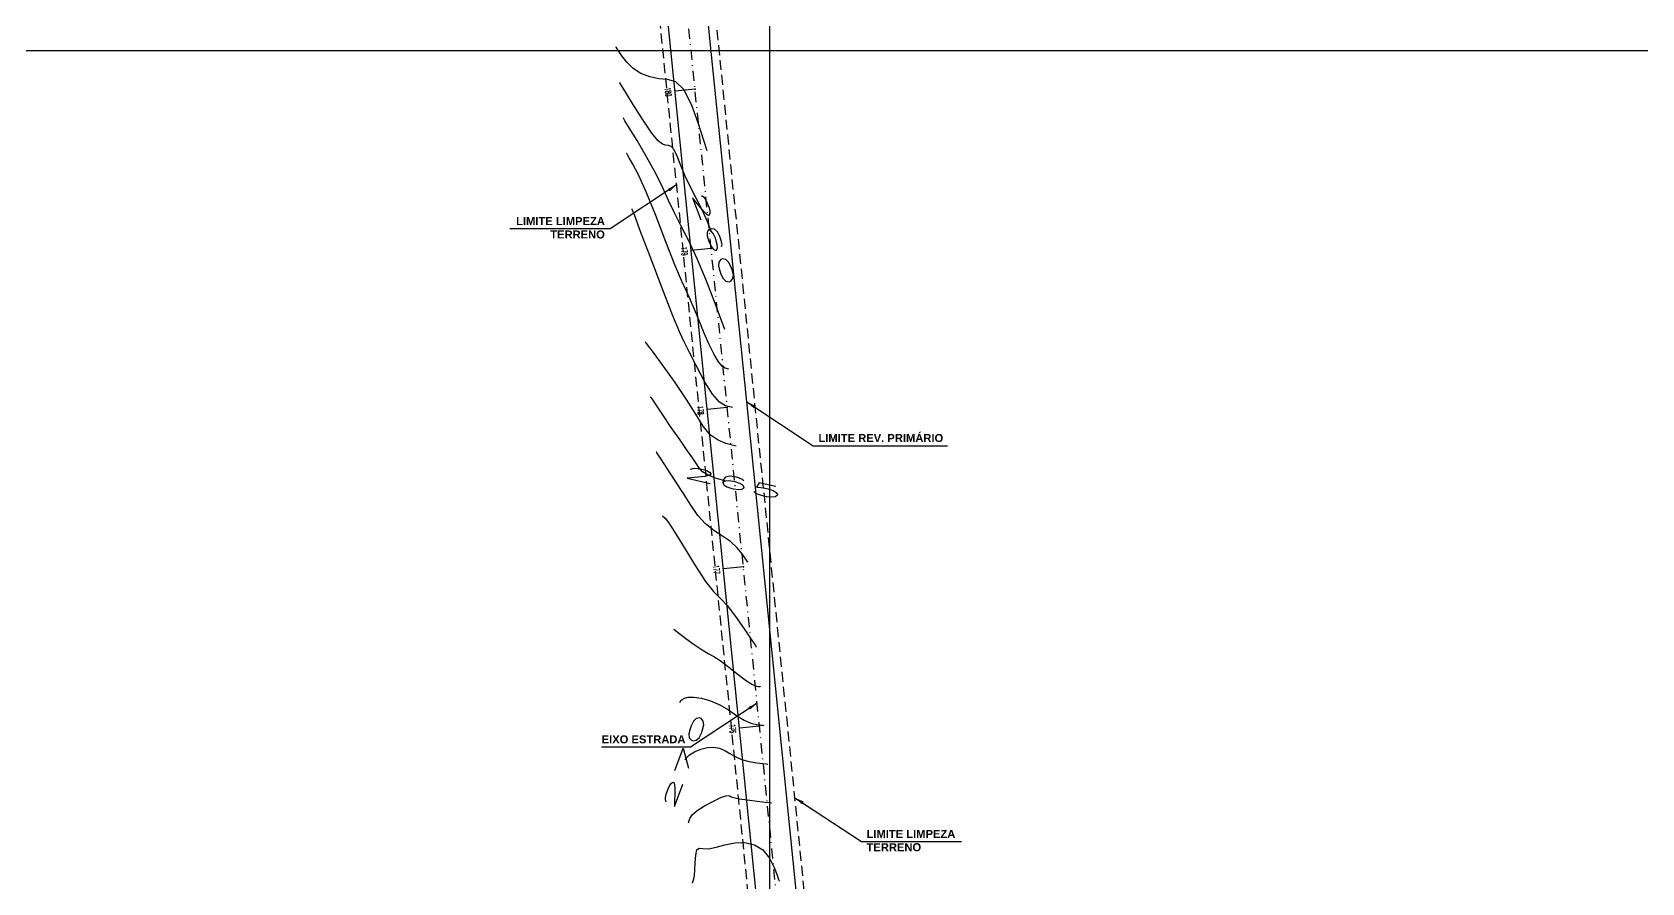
# Model space of a CAD drawing. Header units: millimetres. Extents: x 276147 to 291056, y 9594849 to 9609891.
# Drawn here: x 280826.9 to 281028.1, y 9597064.3 to 9597170.7 of the extents above; entities that cross this region are included whole.
import ezdxf
from ezdxf.enums import TextEntityAlignment as Align

# ---------------------------------------------------------------- set-up
doc = ezdxf.new("R2010")
doc.units = ezdxf.units.MM
doc.header["$LTSCALE"] = 10
for name, pattern in [('CONTINUO', [0]), ('DASHDOTX2', [50.8, 25.4, -12.7, 0, -12.7]), ('HIDDEN', [0.375, 0.25, -0.125])]:
    doc.linetypes.add(name, pattern=pattern)
for name, color, linetype in [('Curvas mestras', 30, 'Continuous'), ('Curvas simples', 9, 'Continuous'), ('Curvas texto', 2, 'Continuous'), ('TG', 7, 'CONTINUO'), ('Top_malha_coord', 8, 'Continuous')]:
    doc.layers.add(name, color=color, linetype=linetype)
doc.styles.add('r80', font='romans.shx')
doc.styles.add('ROMAND', font='romand', dxfattribs={"height": 0.2})
doc.styles.add('SIMPLEX', font='simplex', dxfattribs={"height": 0.2})
doc.styles.add('T7', font='arial.ttf')
doc.dimstyles.new('cadnorma_dim1', dxfattribs={"dimscale": 0, "dimtxt": 2, "dimasz": 1.199999999999999, "dimexe": 1, "dimexo": 2.5, "dimgap": 0.6, "dimtad": 1, "dimzin": 4, "dimdsep": 46, "dimtxsty": 'r80', "dimblk": 'ARCHTICK', "dimblk1": 'ARCHTICK', "dimblk2": 'ARCHTICK', "dimcen": -1, "dimdle": 1, "dimclrd": 1, "dimclre": 1, "dimclrt": 2, "dimaunit": 1, "dimazin": 0, "dimtfac": 1, "dimtix": 1, "dimtmove": 2, "dimatfit": 0, "dimfxl": 1, "dimarcsym": 0})

# ---------------------------------------------------------------- blocks, each defined once
blk = doc.blocks.new('_ArchTick')
at = {"color": 0, "linetype": 'ByBlock', "const_width": 0.15}
blk.add_lwpolyline([(-0.5, -0.5), (0.5, 0.5)], dxfattribs=at)

msp = doc.modelspace()

# ---------------------------------------------------------------- linework, layer by layer
at = {"color": 8, "linetype": 'HIDDEN', "ltscale": 0.5, "elevation": 160.1796621240507, "flags": 128}
for points in [[(281705.3257447103, 9596186.097807938), (281671.0420966857, 9596148.442213606), (281618.3708522619, 9596117.96751722), (281612.1522653525, 9596096.604426004), (281614.0101236665, 9596087.174232556), (281610.8053393826, 9596082.23393807), (281604.9222878393, 9596084.156284798), (281599.9496397175, 9596090.860116001), (281593.3803922225, 9596109.605399935), (281582.0417510347, 9596127.327627068), (281572.6046193693, 9596134.304534238), (281559.9765863478, 9596134.674678959), (281544.3286989689, 9596118.564739116), (281540.658778394, 9596097.818736246), (281537.5093358072, 9596080.228775298), (281520.4284557049, 9596075.011032958), (281502.0332003358, 9596069.391784875), (281494.509547525, 9596070.404022079), (281490.7256996009, 9596076.43605404), (281493.2584685785, 9596098.132715838), (281480.0995632795, 9596101.385524807), (281449.2964902226, 9596100.548274204), (281430.0223790895, 9596096.12669182), (281411.9683109509, 9596097.93913607), (281407.5724122446, 9596102.453821631), (281411.4039140878, 9596110.665556196), (281403.1008950184, 9596132.470582576), (281380.8081796909, 9596137.376344452), (281359.9408718039, 9596130.859888002), (281347.0544783977, 9596114.790196389), (281314.7314768742, 9596091.261051774), (281302.0196165714, 9596075.766356803), (281286.4640279276, 9596063.849675173), (281278.3709921193, 9596057.649837077), (281271.9708323478, 9596051.505744739), (281253.7808607005, 9596050.73446907), (281235.6029599643, 9596054.86117104), (281221.8458024181, 9596066.889702521), (281218.7834329222, 9596074.38328282), (281220.4968017068, 9596082.605134564), (281229.7359844254, 9596099.331536198), (281236.8484486804, 9596107.608992774), (281236.979980318, 9596119.127903767), (281235.6370826386, 9596129.28381643), (281234.0505352953, 9596141.282374846), (281212.8134960154, 9596149.146566434), (281092.4168111571, 9596154.564297132), (281072.9977757005, 9596155.438134354), (281065.8047075431, 9596158.14915656), (281063.8059635049, 9596165.040728634), (281066.3762022938, 9596173.094204625), (281071.6566353667, 9596181.153613526), (281081.5611500744, 9596198.655863922), (281101.2580152763, 9596233.462159524), (281110.9768763188, 9596250.636341654), (281122.9105798664, 9596265.854385952), (281139.2392582729, 9596279.071111804), (281144.5124366145, 9596320.34150084), (281144.6678345738, 9596400.540929634), (281142.6738615293, 9596440.915119793), (281132.673374487, 9596479.71147487), (281130.7173237967, 9596498.969147392), (281132.9373055062, 9596519.560689582), (281123.2639871383, 9596537.496452231), (281115.0194181657, 9596617.069980796), (281104.5392557544, 9596635.017106473), (281094.1622148029, 9596652.131000444), (281062.9990502925, 9596703.525525687), (281028.0758804538, 9596751.42602632), (281004.8557222936, 9596889.161327347), (280985.2271627478, 9596924.87591348), (280973.6552831217, 9596941.402191738), (280950.7410745324, 9596974.150890775), (280928.3153482458, 9597006.224941807), (280925.6195852169, 9597024.964569218), (280925.2975179172, 9597044.877213322), (280917.2359068681, 9597124.57081029), (280911.1712139401, 9597184.52373918), (280889.6831715604, 9597262.502901934), (280877.7477164246, 9597278.852490822), (280862.055065255, 9597314.685484517), (280856.3541850812, 9597353.476188295), (280854.639876525, 9597373.434056284), (280854.116042565, 9597382.033457942), (280871.520011573, 9597404.084292108), (280905.668337576, 9597426.436078487), (280910.5490067642, 9597446.52226166), (280951.9025449565, 9597502.510226574), (280957.1189760176, 9597513.160656158), (280912.2559968092, 9597626.929295046), (280886.4466186127, 9597649.84623889), (280803.0956212914, 9597671.772893883), (280795.5081167346, 9597683.569792682), (280779.3586608997, 9597708.67864036)], [(281710.5178374354, 9596181.402838333), (281675.4873313782, 9596142.926929222), (281624.307053171, 9596113.31488082), (281619.3497790786, 9596096.28485452), (281621.4263888606, 9596085.744313402), (281613.7482014651, 9596073.908101201), (281600.6285639192, 9596078.195075762), (281593.6947889923, 9596087.542782567), (281587.0441809219, 9596106.520228112), (281576.8415557245, 9596122.466869175), (281570.2070225818, 9596127.371804645), (281562.8511565771, 9596127.587415023), (281550.8473176515, 9596115.229125477), (281547.550488274, 9596096.592201235), (281543.6457749243, 9596074.783975355), (281522.4734780471, 9596068.316416942), (281502.6155564374, 9596062.250364274), (281490.3236323596, 9596063.904127834), (281483.4874242715, 9596074.802088458), (281485.5904618715, 9596092.817507926), (281479.3410703855, 9596094.362323103), (281450.1828653127, 9596093.569781242), (281430.4670404004, 9596089.0468674), (281408.7319094135, 9596091.228852794), (281399.1852311144, 9596101.033503352), (281403.8083725086, 9596110.941892164), (281397.904403359, 9596126.446638325), (281381.1197991235, 9596130.14027862), (281364.0658912837, 9596124.81467321), (281351.9303354857, 9596109.681297015), (281319.5752295485, 9596086.128782371), (281306.9185099731, 9596070.701299338), (281290.7209629054, 9596058.29283213), (281282.937430859, 9596052.330095816), (281274.9102619792, 9596044.624090252), (281253.1431036982, 9596043.701137766), (281232.327572161, 9596048.426628146), (281215.9921594214, 9596062.709449701), (281211.4940514419, 9596073.71626432), (281213.8592733805, 9596085.066129155), (281223.9570691917, 9596103.346943974), (281229.8780090109, 9596110.237709327), (281229.9747168267, 9596118.706916755), (281228.6974866962, 9596128.366206406), (281227.6639062291, 9596136.182850303), (281211.4073002868, 9596142.202760234), (281092.1021365739, 9596147.57137357), (281071.5708639357, 9596148.495260356), (281060.0576341382, 9596152.834524348), (281056.4892279477, 9596165.13821506), (281059.9978339799, 9596176.131930728), (281065.6766406024, 9596184.799368419), (281075.468991096, 9596202.103413628), (281095.1658562979, 9596236.909709232), (281105.1438604567, 9596254.541822702), (281117.8909552532, 9596270.797116162), (281132.6517374361, 9596282.744758626), (281137.513299567, 9596320.793644417), (281137.6674998371, 9596400.374957068), (281135.7175383865, 9596439.857995542), (281125.76273324, 9596478.477130141), (281123.6791015143, 9596498.990861015), (281125.744705554, 9596518.150466044), (281116.4442590884, 9596535.394869061), (281108.2124486681, 9596614.84525679), (281098.5236189183, 9596631.437236797), (281088.1766027751, 9596648.501613624), (281057.1675960032, 9596699.64190077), (281021.4475676514, 9596748.635369822), (280998.1501936199, 9596886.828693196), (280979.2754088979, 9596921.171769831), (280967.9212277801, 9596937.38714387), (280945.0056382589, 9596970.137815801), (280921.6238898133, 9597003.579202123), (280918.6276817167, 9597024.407376846), (280918.3032270725, 9597044.46762471), (280910.2714493166, 9597123.86630265), (280904.2661006415, 9597183.232579943), (280883.2747300601, 9597259.409342542), (280871.6426774854, 9597275.343320373), (280855.2660766902, 9597312.738061812), (280849.3979144628, 9597352.667008877), (280847.6581155221, 9597372.921634253), (280846.9665996198, 9597384.273748573), (280866.7319753881, 9597409.316485843), (280899.5195873695, 9597430.777616875), (280904.0800883559, 9597449.546161648), (280945.8950794268, 9597506.15888102), (280949.4739875075, 9597513.465966662), (280906.3575799417, 9597622.805450775), (280883.0489782383, 9597643.501877958), (280798.6812780778, 9597665.69599096), (280789.6207265427, 9597679.783153443), (280773.4712707121, 9597704.892001115)]]:
    msp.add_lwpolyline(points, dxfattribs=at)
at = {"linetype": 'Continuous'}
for p in [(280909.7761649283, 9597163.53852975, 160.1796621240507), (280909.7761649283, 9597163.53852975, 160.1796621240507), (280911.7890438844, 9597143.640079765, 160.1796621240507), (280911.7890438844, 9597143.640079765, 160.1796621240507), (280913.8019228402, 9597123.74162978, 160.1796621240507), (280913.8019228402, 9597123.74162978, 160.1796621240507), (280915.814801796, 9597103.843179794, 160.1796621240507), (280915.814801796, 9597103.843179794, 160.1796621240507), (280917.827680752, 9597083.944729807, 160.1796621240507), (280917.827680752, 9597083.944729807, 160.1796621240507)]:
    msp.add_point(p, dxfattribs=at)
at = {"layer": 'Curvas mestras', "linetype": 'CONTINUO'}
for points in [[(280911.8439504056, 9597145.708081644, -241.7039596265207), (280911.3380850748, 9597146.969851352, -241.7554609187904), (280910.7029935558, 9597148.39502182, -241.8149107012108), (280909.9731925587, 9597149.847389812, -241.8771528739275), (280909.2234478391, 9597151.284480456, -241.9392947672427), (280908.5385889037, 9597152.687246462, -241.9990093910277), (280907.9822654704, 9597154.017379401, -242.0537637438069), (280907.5334240777, 9597155.159514233, -242.1002000621778), (280907.1498314611, 9597155.979018785, -242.1347543752894), (280906.7940366807, 9597156.39314314, -242.1554668362045), (280906.4477190535, 9597156.52665543, -242.1667937175048), (280906.0973382172, 9597156.556204062, -242.1747953905983), (280905.7111862226, 9597156.668610519, -242.1862302759222), (280905.1848838049, 9597157.091399588, -242.2106493686701), (280904.3958871065, 9597158.06226612, -242.2583015538079), (280903.2919752187, 9597159.689290104, -242.3337767506277), (280902.1022409819, 9597161.562074972, -242.4190280150764), (280901.1261061804, 9597163.140607273, -242.490349250755), (280900.5845860067, 9597164.021222403, -242.5300762597147), (280900.3850783129, 9597164.34566019, -242.5447125521282), (280900.3565773562, 9597164.3920083, -242.5468034434856)], [(280913.6521370605, 9597114.560349217, -235.6432964342788), (280912.4761741793, 9597114.88627502, -235.677582439061), (280911.4201382952, 9597115.281498415, -235.7117318831992), (280910.7174100602, 9597115.729480308, -235.7405180141472), (280910.2639383177, 9597116.245205438, -235.7665205438065), (280909.8713161944, 9597116.851533994, -235.794270575538), (280909.3765586024, 9597117.582393566, -235.8281515721141), (280908.7183945269, 9597118.51595431, -235.8719550096106), (280907.8609767194, 9597119.741445772, -235.9293244218248), (280906.8119675677, 9597121.275518194, -236.0006516067919), (280905.7530749581, 9597122.844483582, -236.0733205910332), (280904.9095144043, 9597124.102070639, -236.1314635747372), (280904.4444911353, 9597124.796255864, -236.163545920132), (280904.2731662457, 9597125.052007996, -236.1753657318445), (280904.2486915489, 9597125.08854459, -236.1770542892885)], [(280908.5379552824, 9597079.705255698, -229.6001039383958), (280908.7259100386, 9597079.982191166, -229.6054058751001), (280909.1034636613, 9597080.32577464, -229.6090858632491), (280909.7181258883, 9597080.708303122, -229.6092824167249), (280910.4922644076, 9597081.054979939, -229.6051028914193), (280911.316958642, 9597081.279234229, -229.5958968844173), (280912.1017299128, 9597081.314852301, -229.5813108790576), (280912.8298591118, 9597081.177041113, -229.5621788024695), (280913.5030680302, 9597080.901365777, -229.5396315206567), (280914.1373250691, 9597080.529577177, -229.5147166198844), (280914.8055931068, 9597080.128186274, -229.4881489625227), (280915.5950846333, 9597079.769890781, -229.4605601034387), (280916.5448244313, 9597079.511411868, -229.4330253640332), (280917.5010954313, 9597079.345554523, -229.4083946239229), (280918.2619948544, 9597079.24914519, -229.3899614235528), (280918.6813397881, 9597079.200300047, -229.3799430693293), (280918.8358358181, 9597079.182305206, -229.3762521102584), (280918.8579063915, 9597079.179733515, -229.3757248033911)]]:
    msp.add_polyline3d(points, dxfattribs=at)
at = {"layer": 'Curvas simples', "linetype": 'CONTINUO'}
for points in [[(280911.286500801, 9597155.84491598, -243.0480603147556), (280910.1853051864, 9597159.359292509, -243.1853273910496), (280909.3422807063, 9597161.637247762, -243.2768959237986), (280908.3769632763, 9597163.518888026, -243.3579325206487), (280907.3697215758, 9597164.480915794, -243.409676028034), (280906.3283536538, 9597164.775991034, -243.4402492921476), (280905.2425116609, 9597164.850765616, -243.4644963069844), (280904.1175002764, 9597165.074743297, -243.4944188083431), (280903.0212152979, 9597165.50883353, -243.5306498180984), (280902.0372050594, 9597166.136800675, -243.5709801988236), (280901.2354381868, 9597166.916986486, -243.6126403358325), (280900.6315844703, 9597167.706048189, -243.6506185001022), (280900.2277359964, 9597168.335222403, -243.6793425110194), (280900.0144105944, 9597168.68213139, -243.6949925301855), (280899.9358160783, 9597168.809940128, -243.7007583509807), (280899.924589004, 9597168.82819823, -243.7015820159253)], [(280913.5132819553, 9597133.500023153, -240.2696678174221), (280912.1803462013, 9597137.092900934, -240.4141591450574), (280911.1852988374, 9597139.656924717, -240.5181534630505), (280910.0906326746, 9597142.264272656, -240.6255671705843), (280909.0234102592, 9597144.514085446, -240.7207139618372), (280908.0427983367, 9597146.416451331, -240.8027367290019), (280907.1909862008, 9597148.084194204, -240.8744856930829), (280906.4748390646, 9597149.638202988, -240.9397844376185), (280905.7599168416, 9597151.231636658, -241.0063505026306), (280904.8764533746, 9597153.025723219, -241.0828749616889), (280903.7301387648, 9597155.088582668, -241.1734831673934), (280902.5284841874, 9597157.115919018, -241.2640381927162), (280901.5544570893, 9597158.710333295, -241.3358375536303), (280901.0154966748, 9597159.586786354, -241.3753767926505), (280900.8169322048, 9597159.909689376, -241.3899438586927), (280900.7885657087, 9597159.955818377, -241.392024871046)], [(280913.998953526, 9597128.533349361, -239.0964282752505), (280913.5596796734, 9597128.657098973, -239.1093012088353), (280913.1930342395, 9597128.90274752, -239.1247107199418), (280912.719715987, 9597129.44992418, -239.1521422712507), (280912.1552292245, 9597130.38992417, -239.1942762763614), (280911.5385214643, 9597131.633896526, -239.2474193741477), (280910.9143947799, 9597133.047956511, -239.3062849750535), (280910.3195825339, 9597134.505780898, -239.3659962401402), (280909.7585242534, 9597135.91129353, -239.423315745455), (280909.2275897622, 9597137.17598278, -239.4754159356494), (280908.7033848461, 9597138.299038364, -239.522739864446), (280908.0834771272, 9597139.630452404, -239.5788125616059), (280907.2456701914, 9597141.607919358, -239.6604296983827), (280906.1221581333, 9597144.481070796, -239.7771325257167), (280904.8626760858, 9597147.747284673, -239.9094449684748), (280903.671347696, 9597150.715878027, -240.0306366359841), (280902.7157584258, 9597152.84568443, -240.1196100770289), (280902.0173310124, 9597154.19361051, -240.1778000265154), (280901.5609510076, 9597154.966079412, -240.2122741381432), (280901.3214124913, 9597155.355614658, -240.2298471625804), (280901.2331616163, 9597155.499127226, -240.2363214178153), (280901.2205550609, 9597155.519628447, -240.2372462784082)], [(280914.4671749029, 9597123.739211742, -237.929192835782), (280913.577992825, 9597123.984358076, -237.9550750713937), (280912.8540327215, 9597124.439990545, -237.9845381025483), (280911.9488599923, 9597125.433841906, -238.0352755433091), (280910.919445271, 9597127.081857573, -238.1099431889274), (280909.9014044009, 9597129.004571447, -238.1933840697423), (280909.0500177772, 9597130.698665533, -238.2659879916722), (280908.444308556, 9597131.877501205, -238.3167758538879), (280907.8582719535, 9597133.121171216, -238.36929336414), (280906.9896489432, 9597135.22644667, -238.4557172296012), (280905.6558618144, 9597138.667224107, -238.5952414914758), (280904.1530591048, 9597142.625893813, -238.7551292442043), (280902.8970716678, 9597145.961970514, -238.8896608631152), (280902.1976108717, 9597147.822998317, -238.9646853185517), (280901.9399151568, 9597148.50863993, -238.9923258931634), (280901.9031014851, 9597148.606589446, -238.996274570029)], [(280914.9353952775, 9597118.945073126, -236.7619573837987), (280913.615064443, 9597119.272353651, -236.7991857629644), (280912.6651029492, 9597119.663132282, -236.8310602645182), (280911.6844986436, 9597120.35767016, -236.8735037233822), (280910.7912994329, 9597121.442177003, -236.9269714901715), (280909.8656479918, 9597122.916951928, -236.9938793324076), (280908.7282126852, 9597124.760814417, -237.0771330163373), (280907.2857943032, 9597126.890407484, -237.175871870157), (280905.7897273261, 9597128.973658405, -237.274169063396), (280904.5774806588, 9597130.616317969, -237.3523312874864), (280903.8962416075, 9597131.53550814, -237.3961270149124), (280903.6320750761, 9597131.893839408, -237.4131718927787), (280903.5807623697, 9597131.96529342, -237.4165433896382), (280903.5716440104, 9597131.978904469, -237.4171724461743), (280903.5682844055, 9597131.983919432, -237.4174042202907), (280903.567805176, 9597131.984635854, -237.41743731641)], [(280916.3712135829, 9597104.420665272, -234.255710775757), (280915.6525651206, 9597105.478506219, -234.3048008729496), (280915.0371746517, 9597106.235029675, -234.3419443796414), (280914.217588008, 9597107.007371599, -234.3837051879058), (280913.2142791963, 9597107.695044274, -234.4263794425318), (280912.12729943, 9597108.382420616, -234.4707235623759), (280911.0765939796, 9597109.200091464, -234.5186091300824), (280910.1450230995, 9597110.251510417, -234.5717629009999), (280909.2671109698, 9597111.531579152, -234.6313321430611), (280908.3402997585, 9597113.008064114, -234.6983193019663), (280907.3099929114, 9597114.611459106, -234.7715426868203), (280906.3134510006, 9597116.123173362, -234.8410840144756), (280905.5358968739, 9597117.287343452, -234.8948408448745), (280905.1092280931, 9597117.924272845, -234.9242770695386), (280904.9520340668, 9597118.158930514, -234.9351219825007), (280904.9295779214, 9597118.192453325, -234.9366712622254)], [(280905.7208529917, 9597110.204963509, -233.6583084447451), (280906.0396376426, 9597109.93049973, -233.6429154282345), (280906.4511063237, 9597109.398747696, -233.6172308669451), (280907.2172480602, 9597108.223166863, -233.5633292070384), (280908.4022766718, 9597106.265008492, -233.475374808328), (280909.7872271606, 9597103.988943148, -233.372989810447), (280911.0823423181, 9597102.010493735, -233.282160666215), (280912.0812534908, 9597100.759193437, -233.2211052492752), (280912.9111722439, 9597099.920618532, -233.1769666588192), (280913.7826996964, 9597098.994355578, -233.1291193947804), (280914.8324974921, 9597097.633455355, -233.0634510355561), (280915.9014523808, 9597096.104827529, -232.9919018814947), (280916.7565116388, 9597094.82884699, -232.932925344005), (280917.2282926246, 9597094.11843508, -232.9001756169859), (280917.4021070417, 9597093.85670495, -232.8881099396061), (280917.426937671, 9597093.81931422, -232.8863862480179)], [(280907.1376590159, 9597096.032880934, -232.1647268827913), (280908.6309105476, 9597094.897191726, -232.0975367292671), (280909.6632934936, 9597094.139339702, -232.0519791550145), (280910.6502530918, 9597093.46814369, -232.0101730090358), (280911.42438807, 9597093.02188496, -231.9800099552635), (280912.1158556099, 9597092.649645522, -231.9539318614665), (280912.9292010044, 9597092.128206095, -231.9205181278781), (280913.9974814049, 9597091.314156799, -231.8723984421489), (280915.1678053894, 9597090.3833185, -231.8184033331021), (280916.215789406, 9597089.591324516, -231.7714137959087), (280916.966455161, 9597089.130128173, -231.7412323648718), (280917.4424254653, 9597088.936986994, -231.7253489190157), (280917.715724398, 9597088.885482533, -231.7181750880813), (280917.8536302621, 9597088.869419517, -231.7148804568247), (280917.9044372645, 9597088.863501355, -231.7136666469418), (280917.9116958355, 9597088.862655617, -231.7134932275771)], [(280907.8865452657, 9597086.864121132, -230.8485060813513), (280907.9401872758, 9597087.010743754, -230.8522339512969), (280908.0207386016, 9597087.129431095, -230.8545062475282), (280908.1825474392, 9597087.276680728, -230.8560833684427), (280908.4639310088, 9597087.436188003, -230.855661865466), (280908.9213982486, 9597087.553725988, -230.8503304466398), (280909.6160090266, 9597087.565589156, -230.8367758639182), (280910.5768639914, 9597087.418076318, -230.8126542358918), (280911.7052398777, 9597087.097491577, -230.7794984930919), (280912.8704541995, 9597086.60014437, -230.7398109651662), (280913.9649798457, 9597085.947157988, -230.6964422925634), (280914.9738962002, 9597085.258914202, -230.6536367598132), (280915.9054370198, 9597084.68060765, -230.6159869496736), (280916.7556397965, 9597084.320770023, -230.5871288644524), (280917.4717599497, 9597084.141271258, -230.5668717979247), (280917.9888596254, 9597084.067313364, -230.5540682394899), (280918.2674850252, 9597084.034859784, -230.5474117631352), (280918.3701365398, 9597084.022902777, -230.5449593622147), (280918.3848016144, 9597084.021195063, -230.5446090217124)], [(280908.9390389208, 9597071.862152046, -228.3343050310764), (280909.135724286, 9597072.39976664, -228.3479738728169), (280909.4310814777, 9597072.83495223, -228.3563055352683), (280910.0243798863, 9597073.374869546, -228.3620883907102), (280910.9723217703, 9597073.980419243, -228.3629029805565), (280912.0631305665, 9597074.556233892, -228.3598753361989), (280913.0179082578, 9597074.992879303, -228.3550179049749), (280913.6265958342, 9597075.211628284, -228.3499675222815), (280913.9544793455, 9597075.256590642, -228.3448590918237), (280914.1356818577, 9597075.202586181, -228.3394520436089), (280914.3096702927, 9597075.111996371, -228.3329909472635), (280914.6372910134, 9597074.997458346, -228.3226611450922), (280915.2847322499, 9597074.859174913, -228.305133289858), (280916.3340090684, 9597074.702054713, -228.2789218963848), (280917.5304299161, 9597074.54983879, -228.2499175028902), (280918.535130082, 9597074.430976024, -228.2258545750778), (280919.0951955508, 9597074.36574031, -228.2124743555001), (280919.3015350936, 9597074.341706628, -228.2075448255313), (280919.3310121704, 9597074.338272959, -228.2068405976428)], [(280909.4652852461, 9597064.361166503, -227.0772044831214), (280909.6084297731, 9597064.82624875, -227.0895712782189), (280909.6994884318, 9597065.278374381, -227.102559049756), (280909.7711140086, 9597065.965372225, -227.1236334090031), (280909.808796418, 9597066.884681007, -227.1530016955479), (280909.8635940783, 9597067.814545413, -227.1823723134262), (280910.0029560238, 9597068.478407854, -227.2013288404237), (280910.2890376871, 9597068.692259219, -227.2025938241536), (280910.7628230777, 9597068.642279262, -227.1914454683105), (280911.4600066011, 9597068.607196178, -227.1763008659732), (280912.3979257186, 9597068.790182363, -227.1634697211815), (280913.5205181068, 9597069.09218686, -227.1508316178483), (280914.7533675063, 9597069.338606881, -227.1341588211039), (280916.0182412398, 9597069.371873947, -227.1098584005635), (280917.2216299897, 9597069.102568846, -227.0768772567648), (280918.2662040285, 9597068.458309691, -227.0347972730782), (280919.0749309527, 9597067.431903685, -226.9849290660026), (280919.6519506815, 9597066.276925448, -226.9354988858362), (280920.0216984599, 9597065.312138733, -226.8964617562855), (280920.2146930349, 9597064.77490652, -226.8749831732389), (280920.2857971416, 9597064.57697881, -226.8670699924372), (280920.2959540127, 9597064.548702853, -226.8659395365652)]]:
    msp.add_polyline3d(points, dxfattribs=at)
at = {"layer": 'TG', "color": 3, "linetype": 'Continuous'}
for p, q in [((280909.7761649283, 9597163.53852975, 160.1796621240507), (280907.2888586599, 9597163.28691988, 160.1796621240507)), ((280911.7890438844, 9597143.640079765, 160.1796621240507), (280909.301737616, 9597143.388469893, 160.1796621240507)), ((280913.8019228402, 9597123.74162978, 160.1796621240507), (280911.3146165718, 9597123.490019908, 160.1796621240507)), ((280915.814801796, 9597103.843179794, 160.1796621240507), (280913.3274955278, 9597103.591569923, 160.1796621240507)), ((280917.827680752, 9597083.944729807, 160.1796621240507), (280915.3403744836, 9597083.69311994, 160.1796621240507))]:
    msp.add_line(p, q, dxfattribs=at)
at = {"layer": 'TG', "color": 1, "linetype": 'DASHDOTX2', "ltscale": 0.005, "elevation": 160.1796621240507, "flags": 128}
msp.add_lwpolyline([(281790.7268869359, 9596216.427577747), (281789.4419953647, 9596215.538653059), (281713.6258222786, 9596190.015370687), (281673.2647140323, 9596145.684571415), (281621.3389527166, 9596115.64119902), (281615.7510222154, 9596096.444640262), (281617.7182562636, 9596086.45927298), (281612.276770424, 9596078.071019635), (281602.7754258794, 9596081.175680282), (281596.8222143546, 9596089.201449282), (281590.2122865723, 9596108.062814023), (281579.4416533798, 9596124.897248125), (281571.4058209757, 9596130.83816944), (281561.4138714623, 9596131.13104699), (281547.5880083105, 9596116.896932298), (281544.1046333342, 9596097.205468744), (281540.5775553655, 9596077.506375324), (281521.4509668761, 9596071.66372495), (281502.3243783867, 9596065.821074575), (281492.4165899422, 9596067.154074958), (281487.1065619363, 9596075.61907125), (281489.424465225, 9596095.475111881), (281479.7203168323, 9596097.873923955), (281449.7396777679, 9596097.059027724), (281430.2447097449, 9596092.586779607), (281410.3501101822, 9596094.58399443), (281403.3788216795, 9596101.743662491), (281407.606143298, 9596110.803724177), (281400.5026491884, 9596129.458610447), (281380.9639894072, 9596133.758311536), (281362.0033815439, 9596127.837280607), (281349.4924069416, 9596112.235746702), (281317.1533532111, 9596088.69491707), (281304.4690632719, 9596073.23382807), (281288.5924954164, 9596061.071253652), (281280.6542114894, 9596054.989966448), (281273.4405471637, 9596048.064917497), (281253.4619821996, 9596047.21780342), (281233.9652660625, 9596051.643899594), (281218.9189809201, 9596064.799576113), (281215.1387421818, 9596074.049773568), (281217.1780375437, 9596083.83563186), (281226.8465268085, 9596101.339240085), (281233.3632288458, 9596108.923351051), (281233.4773485725, 9596118.917410262), (281232.1672846674, 9596128.82501142), (281230.8572207621, 9596138.732612574), (281212.1103981511, 9596145.674663335), (281092.2594738657, 9596151.067835353), (281072.2843198184, 9596151.966697356), (281062.9311708404, 9596155.491840454), (281060.1475957258, 9596165.089471845), (281063.1870181368, 9596174.613067677), (281068.6666379847, 9596182.976490973), (281078.515070585, 9596200.379638772), (281098.2119357871, 9596235.18593438), (281108.0603683878, 9596252.589082178), (281120.4007675595, 9596268.325751055), (281135.9454978545, 9596280.907935213), (281141.0128680904, 9596320.567572625), (281141.1676672056, 9596400.45794335), (281139.1956999575, 9596440.386557667), (281129.2180538635, 9596479.094302505), (281127.1982126556, 9596498.980004204), (281129.3410055299, 9596518.855577812), (281119.8541231133, 9596536.445660645), (281111.6159334168, 9596615.957618793), (281101.5314373364, 9596633.227171635), (281091.1694087888, 9596650.31630703), (281060.0833231477, 9596701.58371323), (281024.7617240526, 9596750.030698072), (281001.5029579565, 9596887.99501027), (280982.2512858229, 9596923.023841655), (280970.7882554504, 9596939.3946678), (280947.8733563958, 9596972.144353287), (280924.9696190296, 9597004.902071966), (280922.1236334663, 9597024.68597303), (280921.8003724947, 9597044.672419015), (280913.7536780926, 9597124.218556473), (280907.7186572907, 9597183.87815956), (280886.4789508103, 9597260.956122238), (280874.6951969551, 9597277.097905597), (280858.6605709725, 9597313.711773163), (280852.876049772, 9597353.071598586), (280851.1489960236, 9597373.17784527), (280850.5413210922, 9597383.153603258), (280869.1259934803, 9597406.700388975), (280902.5939624727, 9597428.606847681), (280907.3145475598, 9597448.034211652), (280948.8988121914, 9597504.334553793), (280953.2964817624, 9597513.313311411), (280909.3067883757, 9597624.867372911), (280884.7477984255, 9597646.674058424), (280800.8884496848, 9597668.734442422), (280792.5644216387, 9597681.676473062), (280757.4817696955, 9597736.22227156)], dxfattribs=at)
at = {"layer": 'TG', "color": 8, "linetype": 'CONTINUO', "elevation": 160.1796621240507}
for points in [[(280906.7649267756, 9597168.466283672), (280905.2525453981, 9597183.417031262), (280884.190221703, 9597259.8512796), (280872.5148259053, 9597275.844630437), (280856.2359321993, 9597313.016265055), (280850.3916674081, 9597352.782605937), (280849.0457901418, 9597368.451220967)], [(280911.8108055975, 9597168.264995776), (280910.1847691829, 9597184.339287862), (280888.7676799174, 9597262.060964879), (280876.8755680045, 9597278.351180758), (280861.0852097457, 9597314.407281274), (280855.3604321354, 9597353.360591235), (280854.0789039496, 9597368.280058488)], [(280947.0649748854, 9596968.938936153), (280945.8249862952, 9596970.711112231), (280922.5798124461, 9597003.95716494), (280919.6265250737, 9597024.486975756), (280919.3024114788, 9597044.52613737), (280911.266371824, 9597123.966946598), (280906.7649267752, 9597168.466283675)], [(280953.9696567365, 9596967.792343304), (280949.9217264903, 9596973.577594357), (280927.3594256121, 9597005.846978996), (280924.6207418597, 9597024.88497031), (280924.2983335105, 9597044.818700662), (280916.2409843608, 9597124.470166344), (280911.8108055971, 9597168.26499578)]]:
    msp.add_lwpolyline(points, dxfattribs=at)
at = {"layer": 'Top_malha_coord'}
for p, q in [((280919.1202998299, 9594947.77740042), (280919.1202998299, 9597782.248645676)), ((280704.9449592536, 9597168.365639728), (282519.1202998299, 9597168.365639726))]:
    msp.add_line(p, q, dxfattribs=at)

# ---------------------------------------------------------------- texts
at = {"layer": 'Curvas texto', "extrusion": (-0.0200587750042602, 0.03274469824035457, 0.999262443146182), "style": 'SIMPLEX'}
for s, rotation, width, p, p2 in [('260', 78.94789402973328, 3.299405079422832, (-5252726.755625192, -8031063.004291296, 308379.3670167996), (-5252724.315977218, -8031050.51404561, 308379.3670167996)), ('265', 135.33116678289, 3.299405153769024, (-5252707.300798021, -8031033.076825281, 308384.3670167997), (-5252716.351497031, -8031024.130151358, 308384.3670167997)), ('270', 218.4347809846857, 3.299405182971055, (-5252684.48475165, -8030997.850713051, 308389.3670167999), (-5252694.453451328, -8031005.761664728, 308389.3670167999))]:
    msp.add_text(s, height=1.5, rotation=rotation, dxfattribs=dict(at, width=width)).set_placement(p, p2, align=Align.FIT)
at = {"layer": 'TG', "color": 5, "extrusion": (-0.006345675803276231, 0.06145138499472315, 0.998089905610126), "style": 'ROMAND'}
for s, rotation, width, p, p2 in [('180', 89.98057427208501, 0.5403508742122852, (-1265213.455643856, -9499357.346124936, 588136.303119319), (-1265213.455270909, -9499356.246125005, 588136.303119319)), ('179', 89.98057417516397, 0.5499999997603595, (-1265213.413963868, -9499337.384370338, 588135.067558931), (-1265213.413590919, -9499336.284370402, 588135.067558931)), ('178', 89.98057418719276, 0.5403508742125566, (-1265213.372283879, -9499317.422615735, 588133.831998543), (-1265213.371910931, -9499316.322615804, 588133.831998543)), ('177', 89.98057418722566, 0.5403508751275402, (-1265213.330603898, -9499297.460861132, 588132.5964381546), (-1265213.330230949, -9499296.360861199, 588132.5964381546)), ('176', 89.98057418729144, 0.5403508769575073, (-1265213.288923903, -9499277.49910653, 588131.3608777667), (-1265213.288550954, -9499276.399106594, 588131.3608777667))]:
    msp.add_text(s, height=0.7500000000000001, rotation=rotation, dxfattribs=dict(at, width=width)).set_placement(p, p2, align=Align.FIT)
at = {"layer": 'Top_malha_coord', "color": 7, "char_height": 1, "style": 'T7'}
for s, insert, attachment_point in [('{\\fArial|b1|i0|c0|p34;LIMITE LIMPEZA\\PTERRENO}', (280898.5135395298, 9597147.555396864, 160.1796621240507), 3), ('{\\fArial|b1|i0|c0|p34;LIMITE REV. PRIMÁRIO}', (280925.1953321426, 9597120.444460243, 160.1796621240507), 1), ('{\\fArial|b1|i0|c0|p34;EIXO ESTRADA}', (280908.5842076683, 9597082.77719128, 160.1796621240507), 3), ('{\\fArial|b1|i0|c0|p34;LIMITE LIMPEZA\\PTERRENO}', (280931.2060638023, 9597070.960986245, 160.1796621240507), 1)]:
    msp.add_mtext_dynamic_manual_height_columns(s, width=16.67673822349752, gutter_width=12.5, heights=[0], dxfattribs=dict(at, insert=insert, attachment_point=attachment_point))

# ---------------------------------------------------------------- leaders
at = {"linetype": 'CONTINUO'}
for points in [[(280907.4678873122, 9597151.581102965, 160.1796621240507), (280899.1551859065, 9597146.083488276, 160.1796621240507), (280886.6535249807, 9597146.083488276, 160.1796621240507)], [(280916.2409843602, 9597124.470166344, 160.1796621240507), (280924.5536857659, 9597118.972551657, 160.1796621240507), (280941.3293113862, 9597118.972551657, 160.1796621240507)], [(280917.5385554507, 9597086.802897379, 160.1796621240507), (280909.225854045, 9597081.305282691, 160.1796621240507), (280898.0897099734, 9597081.305282691, 160.1796621240507)], [(280922.2517160199, 9597074.986692347, 160.1796621240507), (280930.5644174256, 9597069.489077657, 160.1796621240507), (280943.0660783514, 9597069.489077657, 160.1796621240507)]]:
    msp.add_leader(points, dimstyle='cadnorma_dim1', override={"dimscale": 1, "dimgap": 0.6, "dimtad": 0, "dimzin": 1, "dimclrd": 256}, dxfattribs=at)

doc.saveas('drawing.dxf')
